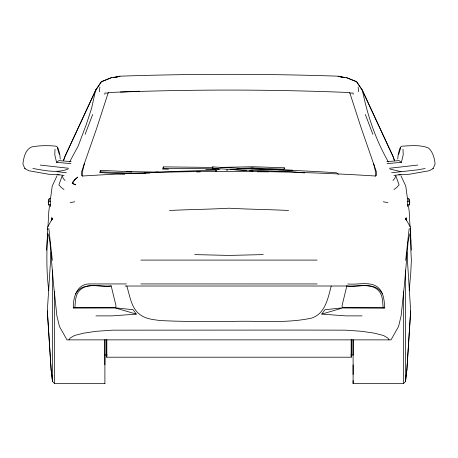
<?xml version="1.0" encoding="UTF-8"?>
<svg xmlns="http://www.w3.org/2000/svg" width="458" height="458" viewBox="0 0 458 458"><rect width="100%" height="100%" fill="white"/><g stroke="black" fill="none" stroke-linecap="round" stroke-linejoin="round"><path stroke-width="0.69" d="M104.893 383.466L54.594 383.604L52.498 381.508L52.498 270.094M54.594 383.604L54.594 291.494M106.725 339.567L106.743 357.206L351.252 357.206L351.246 339.561M351.252 357.206L351.275 339.567M406.922 252.318L410.671 310.908L406.876 369.898L405.502 381.508L403.406 383.604L353.107 383.604L353.107 380.575M353.107 374.524L353.112 340.277M47.266 235.515L47.695 226.928L52.607 218.254L52.246 219.554M82.268 176.267L82.371 172.156L84.455 163.271L96.741 128.137L108.288 92.539C188.696 89.253 269.293 89.253 349.7 92.539L361.248 128.137L376.482 172.082L376.585 175.179L375.371 176.009C277.909 169.804 180.109 169.809 82.646 176.009L81.432 175.179L81.53 172.082L84.455 163.271M50.449 206.61L50.58 198.177L49.092 198.846L48.336 200.375L48.25 202.488M55 149.205L54.788 154.821L56.586 162.344L70.95 163.615M49.029 205.51L48.416 203.987L48.502 201.949L49.252 200.375L49.092 198.846M46.63 250.188L47.392 236.683M47.792 229.572L47.872 228.153M47.953 226.727L48.834 211.086L49.59 205.522M52.498 381.508L51.124 369.898L47.329 310.908L51.078 252.318M410.671 310.908L406.876 369.68L405.502 381.377M168.47 169.237L162.871 169.025L162.991 167.588L163.632 166.878L213.004 167.422M162.871 169.025L163.512 168.315L163.632 166.878M220.132 167.405L253.228 166.741L284.183 167.765L284.063 169.202L253.131 167.971L236.946 168.447M95.962 315.877L112.256 315.877L136.284 314.125L133.083 309.717L114.735 307.765L73.297 307.913C73.04 298.095 76.56 284.739 88.388 283.937L126.385 283.937M73.297 307.913L74.843 307.828C75.496 302.062 75.038 295.427 79.291 290.847C87.272 281.951 101.115 287.429 111.368 285.912M405.674 260.396L409.143 228.668M397.733 159.069L398.231 154.317L399.662 148.827L400.71 146.944L401.975 146.165C410.78 145.736 420.312 144.608 428.614 148.06C432.97 152.113 434.476 158.199 435.1 163.924L433.159 168.59L429.22 170.731L409.681 174.2L398.798 174.945M407.551 206.61L407.42 198.177L408.908 198.846L408.748 200.375L409.498 201.949L409.584 203.987L408.971 205.51M99.306 91.8L99.878 87.072M124.702 174.189L99.959 172.523L100.13 171.086L100.697 170.359L126.133 171.527L158.737 172.128M99.959 172.523L100.52 171.796L100.697 170.359M215.77 171.527L215.947 170.09L155.193 172.099M216.434 171.721L216.554 170.76L215.947 170.09M50.535 198.566L52.241 186.045L56.935 176.009M409.194 290.675L410.734 273.34L411.37 260.493L410.82 249.513L410.631 229.739L410.305 226.928L405.393 218.254L405.754 219.554M213.737 169.311L212.34 169.225L212.569 166.884C253.892 169.38 295.336 169.924 336.624 172.815L338.376 174.309M387.05 163.615L401.414 162.344L403.212 154.821L403 149.205M115.874 77.19L120.002 76.394L111.162 77.734L101.951 81.495L101.212 81.965L95.55 90.341L91.617 108.237L86.276 124.536L78.289 145.799L69.57 161.995M382.378 293.893C375.52 281.098 358.162 287.418 346.826 285.998L342.034 305.749L342.2 307.015L343.294 307.765L384.731 307.913C384.331 302.068 384.039 295.971 380.901 290.824C373.923 279.58 358.511 285.3 347.84 283.937M331.231 286.027C327.974 298.129 325.312 313.73 311.566 318.121C284.521 323.921 256.428 320.239 229.011 321.568C205.974 321.453 182.919 321.745 159.899 320.526C153.699 319.592 147.138 319.203 141.711 315.739C131.366 309.705 130.083 296.429 126.803 286.027M398.706 154.317L400.698 147.831M63.381 160.838L64.916 156.499L95.968 89.814L101.212 81.965M63.57 160.455L65.065 156.338L95.556 90.341M85.108 134.349L92.671 114.454M68.952 339.87L70.148 338.05L74.585 335.462L83.911 333.121L96.191 331.311L112.262 330.166L298.982 330.069L345.761 330.166L361.837 331.311L374.117 333.121L383.426 335.462L387.863 338.05L389.06 339.87M75.644 293.893C82.503 281.098 99.867 287.418 111.202 285.998L115.989 305.749L115.828 307.015L114.735 307.765L136.284 314.125M321.745 314.125L324.945 309.717L343.294 307.765L321.745 314.125L345.767 315.877L362.066 315.877M392.964 180.509L394.75 178.494L395.809 175.7L399.084 184.883L396.834 187.374L394.023 189.538M59.202 174.945L48.319 174.2L28.78 170.731L24.841 168.59L25.133 168.304M56.586 162.344L58.956 160.603L71.179 161.622M407.477 205.087L409.584 203.987M101.951 81.495L111.752 77.574M48.502 201.949L50.689 201.297M32.896 168.498C44.5 170.319 56.574 173.508 67.979 169.105M113.069 77.688L119.71 76.188C192.56 73.704 265.503 73.709 338.353 76.188L344.943 77.688M425.104 168.498L417.988 169.815L391.596 172.763M70.103 202.625L74.746 201.783M393.926 175.5L400.99 174.401M417.788 165.069L389.397 168.263M386.821 161.622L399.044 160.603L401.414 162.344M243.959 168.796L253.131 167.971M251.013 168.905L279.002 169.689M205.762 169.683L218.586 169.071M120.351 92.024L139.278 91.216M169.431 210.474C189.309 209.478 209.18 209.34 229.011 208.207C248.849 209.34 268.72 209.478 288.597 210.474M257.442 171.767L268.445 171.836M263.247 254.596L229.011 255.421L194.782 254.596M196.677 171.979L200.215 171.899M343.683 307.873L384.731 307.913M346.66 285.912C356.914 287.429 370.751 281.951 378.732 290.847C382.985 295.421 382.533 302.062 383.186 307.828M74.843 307.828L114.345 307.873M217.871 168.847L163.512 168.315M346.826 285.998L124.96 286.027M108.426 93.031L104.871 93.031L104.871 94.388M349.569 93.031L353.129 93.031L353.129 94.388M140.904 260.087L317.119 260.087M140.898 283.937L317.131 283.937M104.43 354.967L107.287 354.967M350.714 354.967L353.565 354.967M144.104 173.027L149.772 173.032M106.743 357.206L106.748 339.561M145.804 173.353L125.956 172.964L100.52 171.796M264.77 169.569L270.478 169.683M279.048 169.861L292.61 170.141M212.277 168.155L230.46 169.506L292.049 171.721L304.702 172.929M217.241 169.512L220.04 169.678M226.344 170.05L227.74 170.13M230.46 169.506L246.719 170.616M249.547 170.811L253.079 171.052M126.133 171.527L131.807 171.985M68.603 168.263L40.212 165.069M56.975 171.676L66.404 172.763M394.424 160.455L392.935 156.338L362.444 90.341L356.788 81.965L356.049 81.495L346.838 77.734L338.056 76.394L342.16 77.19M57.01 174.401L64.074 175.5M383.272 201.783L387.909 202.625M390.021 169.105L401.025 171.676M407.311 201.297L409.498 201.949M346.248 77.574L356.049 81.495M48.416 203.987L50.523 205.087M63.977 189.538L61.166 187.374L58.916 184.883L62.185 175.7L63.25 178.494L65.036 180.509M432.867 168.304L433.159 168.59M284.183 167.765L284.721 168.452M356.788 81.965L362.032 89.814L393.084 156.499L394.619 160.838M388.43 161.995C375.732 139.879 367.345 115.29 362.444 90.341M401.065 176.009L405.759 186.045L407.465 198.566M408.908 198.846L409.664 200.375L409.75 202.488M24.841 168.59L22.9 163.924C23.713 157.724 25.213 149.892 31.465 147.012C39.554 145.386 47.838 145.415 56.025 146.165L57.29 146.944L58.338 148.827L59.769 154.317L60.267 159.069M362.032 89.814L362.398 90.73M365.329 114.454L372.892 134.349M57.302 147.831L59.294 154.317M373.539 163.271L375.617 172.156L375.726 176.267M48.811 290.675C46.247 271.583 46.67 252.312 47.592 233.139L48.559 234.943L49.956 242.322L53.477 283.72L56.889 315.877L59.483 326.571L66.994 339.87L391.012 339.87L398.529 326.571L401.122 315.877L404.529 283.72L408.055 242.322L409.446 234.943L410.414 233.139L410.809 241.486M408.41 205.522L409.166 211.086L410.047 226.727M48.857 228.668L52.327 260.396M358.122 87.072L358.694 91.8M52.498 381.377L51.124 369.68L47.329 310.908M212.569 166.884L212.632 167.954M410.128 228.153L410.208 229.572M410.608 236.683L411.37 250.188M410.631 229.739L410.734 235.515M104.888 340.277L104.893 364.854M405.502 270.094L405.502 381.508M403.406 291.494L403.406 383.604M353.107 339.389L353.107 354.521M353.107 364.854L353.107 383.604M104.893 339.389L104.893 383.604M51.851 217.762L51.657 220.538L51.851 217.762M95.957 89.814L95.602 90.73L95.968 89.814M73.085 181.952L72.45 183.486L75.816 184.826L72.215 183.383L74.562 179.782L77.78 177.103L74.568 179.931L73.085 181.952M406.361 220.527L406.149 217.762L406.343 220.538"/></g></svg>
